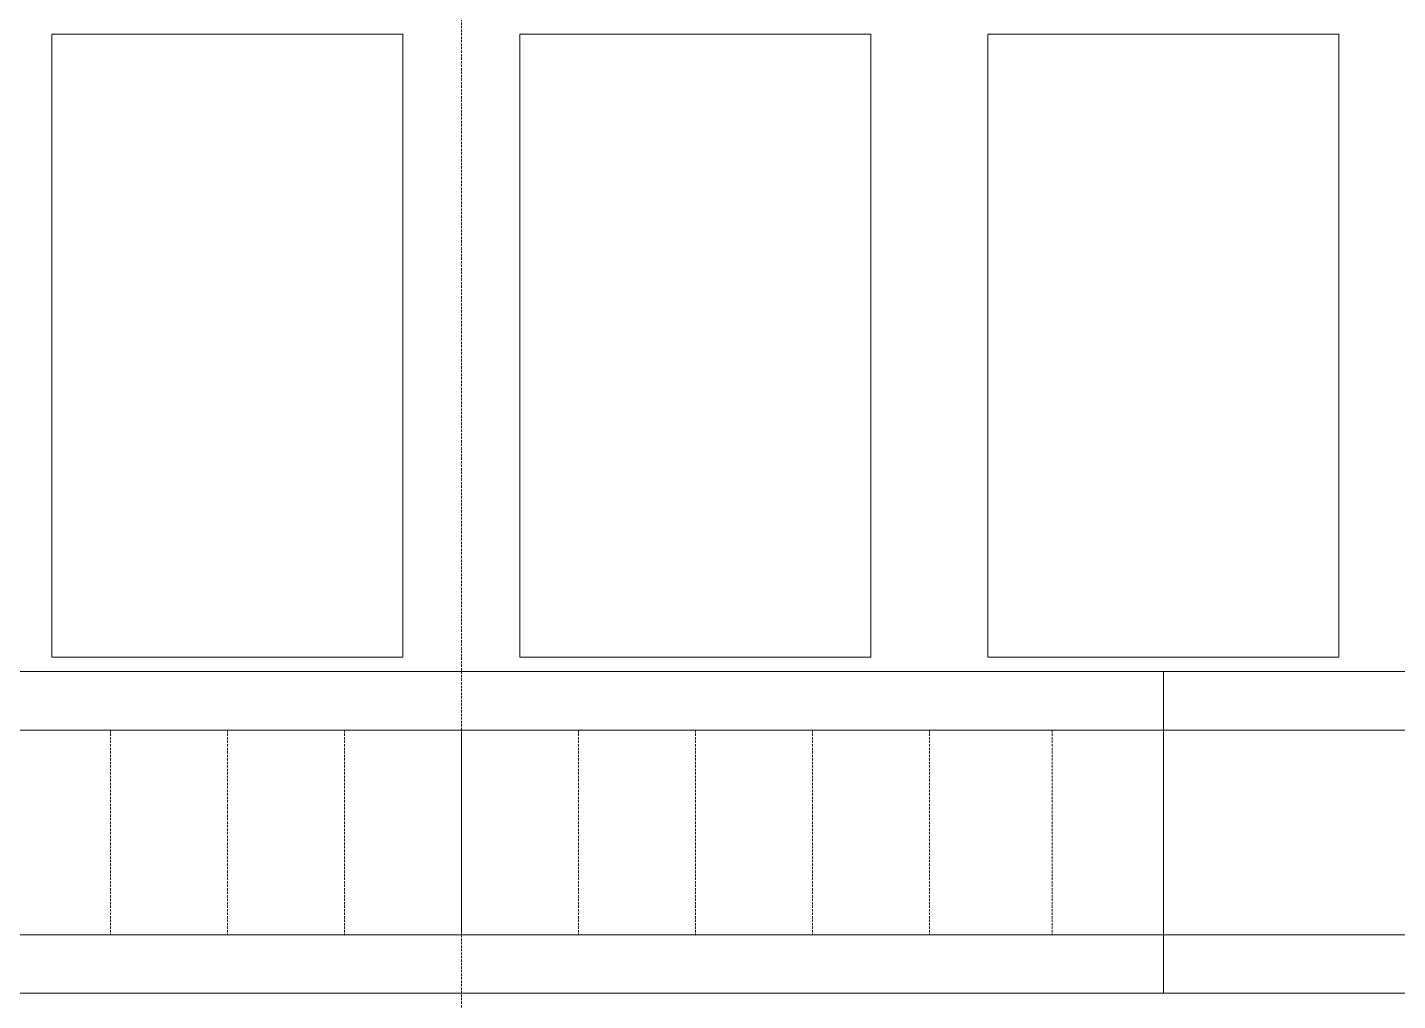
# Model space of a CAD drawing. Header units: millimetres. Extents: x -794326 to -715748, y -17796 to 22353.
# Drawn here: x -738079 to -736908, y 6968 to 7800 of the extents above; entities that cross this region are included whole.
import ezdxf

# ---------------------------------------------------------------- set-up
doc = ezdxf.new("R2010")
doc.units = ezdxf.units.MM
doc.linetypes.add('DPA_Hidden 50', pattern=[3, 2, -1])
doc.layers.add('A-DETL', color=1, linetype='Continuous', lineweight=70)
doc.layers.add('A-GLAZ-CURT', color=2, linetype='Continuous', lineweight=9)

# ---------------------------------------------------------------- blocks, each defined once
blk = doc.blocks.new('DPA_CP_Metal Ceiling Panel - Vertical Panel with Gap-10965286-4282-01 ENLARGED LOWER PLATFORM LEVEL - REFLECTED CEILING PLAN - SHEET 3')
at = {"layer": 'A-GLAZ-CURT'}
for p, q in [((-744857.9, 7794), (-744857.9, 7261.5)), ((-744557.9, 7794), (-744857.9, 7794)), ((-744557.9, 7794), (-744857.9, 7794)), ((-744857.9, 7794), (-744857.9, 7261.5)), ((-744857.9, 7261.5), (-744857.9, 7794)), ((-744857.9, 7794), (-744557.9, 7794)), ((-744557.9, 7794), (-744557.9, 7261.5)), ((-744557.9, 7261.5), (-744557.9, 7794)), ((-744557.9, 7794), (-744557.9, 7261.5)), ((-744557.9, 7261.5), (-744857.9, 7261.5)), ((-744857.9, 7261.5), (-744557.9, 7261.5)), ((-744557.9, 7261.5), (-744857.9, 7261.5))]:
    blk.add_line(p, q, dxfattribs=at)
blk = doc.blocks.new('DPA_CP_Metal Ceiling Luminaire2 - Linear Luminaire-12437131-4282-01 ENLARGED LOWER PLATFORM LEVEL - REFLECTED CEILING PLAN - SHEET 3')
at = {"layer": 'A-GLAZ-CURT'}
for p, q in [((-747507.8, 7249), (-746307.8, 7249)), ((-746307.8, 7249), (-747507.8, 7249)), ((-747507.8, 7249), (-746307.8, 7249)), ((-746307.8, 7249), (-746307.8, 6974)), ((-746307.8, 6974), (-746307.8, 7249)), ((-746307.8, 7211.5), (-746307.8, 6974)), ((-747507.8, 7199), (-746307.8, 7199)), ((-747507.8, 7024), (-746307.8, 7024)), ((-746307.8, 6974), (-747507.8, 6974)), ((-746307.8, 6974), (-747507.8, 6974)), ((-747507.8, 6974), (-746307.8, 6974))]:
    blk.add_line(p, q, dxfattribs=at)
at = {"layer": 'A-GLAZ-CURT', "linetype": 'DPA_Hidden 50'}
for p, q in [((-747207.8, 7199), (-747207.8, 7024)), ((-747107.8, 7199), (-747107.8, 7024)), ((-747007.8, 7199), (-747007.8, 7024)), ((-746907.8, 7199), (-746907.8, 7024)), ((-746807.8, 7199), (-746807.8, 7024)), ((-746707.8, 7199), (-746707.8, 7024)), ((-746607.8, 7199), (-746607.8, 7024)), ((-746507.8, 7199), (-746507.8, 7024)), ((-746402.8, 7199), (-746402.8, 7024))]:
    blk.add_line(p, q, dxfattribs=at)
blk = doc.blocks.new('DPA_CP_Metal Ceiling Panel1 - Horizontal with Gap-12437177-4282-01 ENLARGED LOWER PLATFORM LEVEL - REFLECTED CEILING PLAN - SHEET 3')
at = {"layer": 'A-GLAZ-CURT'}
for p, q in [((-748057.8, 6974), (-748057.8, 7249)), ((-748057.8, 6974), (-748057.8, 7249)), ((-748057.8, 7249), (-747507.8, 7249)), ((-748057.8, 7249), (-747507.8, 7249)), ((-748057.8, 6974), (-748057.8, 7249)), ((-747507.8, 6974), (-747507.8, 7249)), ((-747507.8, 7249), (-747507.8, 6974)), ((-747507.8, 7249), (-747507.8, 6974)), ((-748057.8, 7199), (-747507.8, 7199)), ((-748057.8, 7024), (-747507.8, 7024)), ((-748057.8, 6974), (-747507.8, 6974)), ((-747507.8, 6974), (-748057.8, 6974)), ((-747507.8, 6974), (-748057.8, 6974))]:
    blk.add_line(p, q, dxfattribs=at)

msp = doc.modelspace()

# ---------------------------------------------------------------- linework, layer by layer
at = {"layer": 'A-DETL', "color": 55, "linetype": 'DPA_Hidden 50', "lineweight": 9}
msp.add_line((-737707.8, 4799), (-737707.8, 14999), dxfattribs=at)

# ---------------------------------------------------------------- block references
at = {"layer": 'A-GLAZ-CURT'}
for name, p in [('DPA_CP_Metal Ceiling Panel - Vertical Panel with Gap-10965286-4282-01 ENLARGED LOWER PLATFORM LEVEL - REFLECTED CEILING PLAN - SHEET 3', (6800, 0)), ('DPA_CP_Metal Ceiling Panel - Vertical Panel with Gap-10965286-4282-01 ENLARGED LOWER PLATFORM LEVEL - REFLECTED CEILING PLAN - SHEET 3', (7200, 0)), ('DPA_CP_Metal Ceiling Panel - Vertical Panel with Gap-10965286-4282-01 ENLARGED LOWER PLATFORM LEVEL - REFLECTED CEILING PLAN - SHEET 3', (7600, 0)), ('DPA_CP_Metal Ceiling Luminaire2 - Linear Luminaire-12437131-4282-01 ENLARGED LOWER PLATFORM LEVEL - REFLECTED CEILING PLAN - SHEET 3', (9200, 0)), ('DPA_CP_Metal Ceiling Panel1 - Horizontal with Gap-12437177-4282-01 ENLARGED LOWER PLATFORM LEVEL - REFLECTED CEILING PLAN - SHEET 3', (10950, 0))]:
    msp.add_blockref(name, p, dxfattribs=at)

doc.saveas('drawing.dxf')
